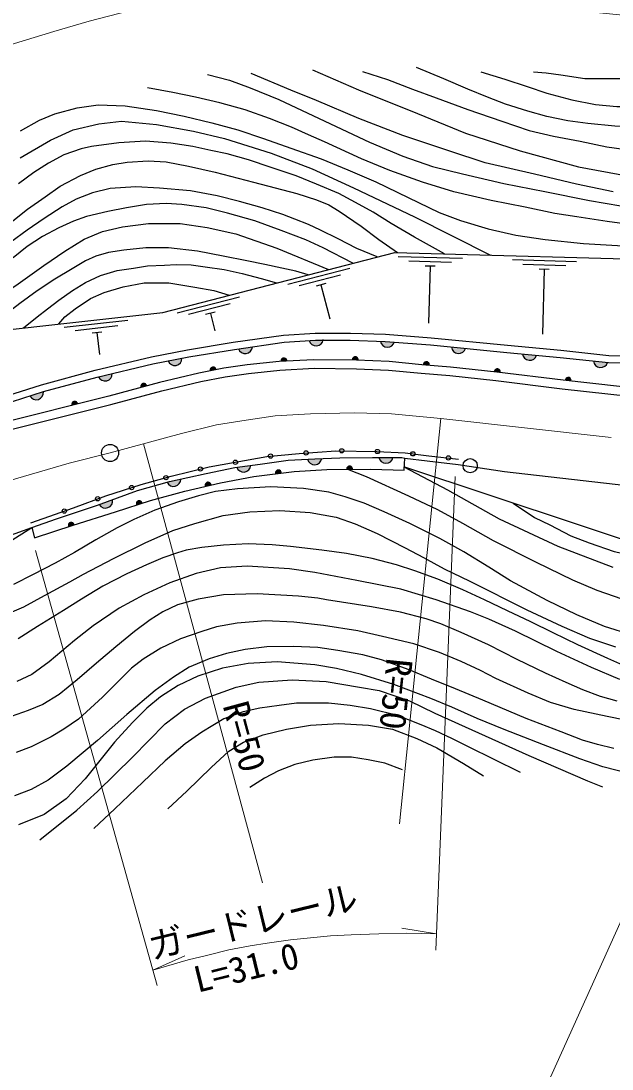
# Model space of a CAD drawing. Units: millimetres at full size, sheet at 1:1000; details may follow other scales. Extents: x 40000 to 680000, y 20000 to 380000.
# Drawn here: x 181009 to 222441, y 263664 to 337128 of the extents above; entities that cross this region are included whole.
import ezdxf
from ezdxf.enums import TextEntityAlignment as Align

# ---------------------------------------------------------------- set-up
doc = ezdxf.new("R2010")
doc.units = ezdxf.units.MM
doc.header["$LTSCALE"] = 1000
doc.linetypes.add('CHAIN', pattern=[18.5, 12, -1.5, 3.5, -1.5])
for name, color, linetype, lineweight in [('M-BGD', 7, 'Continuous', 25), ('M-BMK', 2, 'CHAIN', 13), ('M-BMK-SRVR', 3, 'Continuous', 25), ('M-STR-HTXT', 7, 'Continuous', 13)]:
    doc.layers.add(name, color=color, linetype=linetype, lineweight=lineweight)
doc.styles.add('ＭＳ ゴシック', font='')
doc.styles.get('ＭＳ ゴシック').set_extended_font_data('MS Gothic')

msp = doc.modelspace()

# ---------------------------------------------------------------- hatches: boundary and pattern name
at = {"layer": 'M-BGD'}
for points in [[(201212, 314727), (202201, 314790, -0.82183)], [(206210, 314682), (207200, 314648, -0.82183)], [(196249, 314151), (197230, 314294, -0.82183)], [(211193, 314275), (212179, 314179, -0.82183)], [(216170, 313793), (217156, 313699, -0.82183)], [(191324, 313295), (192297, 313482, -0.82183)], [(199241, 313255), (199642, 313278, 0.4608), (199429, 313501, 0.4608)], [(204238, 313353), (204639, 313349, 0.4608), (204441, 313586, 0.4608)], [(209224, 313019), (209625, 312988, 0.4608), (209443, 313238, 0.4608)], [(221145, 313296), (222130, 313192, -0.82183)], [(186449, 312187), (187413, 312415, -0.82183)], [(194288, 312600), (194682, 312675, 0.4608), (194441, 312868, 0.4608)], [(214200, 312530), (214599, 312486, 0.4608), (214425, 312742, 0.4608)], [(189427, 311434), (189815, 311538, 0.4608), (189560, 311713, 0.4608)], [(219164, 311931), (219563, 311886, 0.4608), (219390, 312142, 0.4608)], [(181634, 310842), (182578, 311142, -0.82183)], [(184587, 310179), (184977, 310277, 0.4608), (184725, 310456, 0.4608)], [(201098, 306404), (202088, 306452, -0.82183)], [(206096, 306532), (207087, 306524, -0.82183)], [(196133, 305851), (197115, 305980, -0.82183)], [(198859, 305390), (199257, 305441, 0.4608), (199028, 305649, 0.4608)], [(203844, 305696), (204246, 305698, 0.4608), (204044, 305932, 0.4608)], [(191247, 304793), (192211, 305021, -0.82183)], [(193939, 304515), (194331, 304606, 0.4608), (194081, 304790, 0.4608)], [(186503, 303225), (187433, 303567, -0.82183)], [(189119, 303197), (189500, 303322, 0.4608), (189237, 303483, 0.4608)], [(184353, 301684), (184735, 301809, 0.4608), (184471, 301970, 0.4608)]]:
    msp.add_hatch(color=256, dxfattribs=at).paths.add_polyline_path(points)

# ---------------------------------------------------------------- linework, layer by layer
for p, q in [((211955, 320474), (207457, 320602)), ((219952, 320247), (215454, 320375)), ((204062, 319781), (199705, 318655)), ((211197, 320196), (208198, 320281)), ((210039, 319929), (209339, 319948)), ((209689, 319939), (209575, 315934)), ((219194, 319969), (216195, 320054)), ((218036, 319701), (217336, 319721)), ((217686, 319711), (217557, 315168)), ((203411, 319303), (200507, 318552)), ((202373, 318725), (201695, 318550)), ((202034, 318637), (202650, 316255)), ((196317, 317778), (191960, 316652)), ((195666, 317300), (192761, 316549)), ((194628, 316722), (193950, 316547)), ((194289, 316634), (194607, 315403)), ((188507, 316128), (184034, 315630)), ((187795, 315747), (184813, 315415)), ((186685, 315321), (185989, 315244)), ((186337, 315283), (186508, 313742)), ((207862, 305650), (207924, 306492)), ((181768, 301620), (181967, 300901))]:
    msp.add_line(p, q, dxfattribs=at)
for points in [[(201451, 333707), (204677, 332293), (208798, 330638), (212176, 329258), (215997, 328034), (220101, 326906), (223491, 326269)], [(204948, 333596), (206697, 333013), (208446, 332358), (210122, 331731), (212338, 330930), (214717, 330113), (216641, 329457), (218346, 329049), (220214, 328698), (222080, 328305), (223945, 328043), (225712, 327839), (227620, 327769), (229478, 327859), (231252, 328063), (233220, 328373), (235311, 328843), (237050, 329277), (238540, 329829), (239809, 330287), (241041, 330709), (242086, 330979)], [(234140, 331530), (232849, 330920), (231570, 330463), (230232, 330134), (228635, 329841), (226945, 329698), (224858, 329629), (222633, 329761), (220754, 329936), (219341, 330135), (217871, 330442), (216540, 330810), (214972, 331304), (213706, 331786), (212344, 332353), (210657, 333081), (208743, 333870)], [(213253, 333567), (214933, 333053), (216492, 332524), (217863, 332075), (219611, 331591), (221292, 331281), (222770, 331143), (224497, 331143), (225794, 331252), (227061, 331531), (228037, 331833)], [(223535, 333075), (220540, 333075), (218854, 333331), (217812, 333459), (216946, 333548)], [(194079, 333371), (195632, 332984), (197080, 332440), (199090, 331614), (201911, 330300), (205447, 328634), (207788, 327660), (209865, 326932), (211957, 326417), (214853, 325743), (217727, 325180), (220870, 324552), (224160, 323977)], [(222522, 325151), (219942, 325681), (216994, 326383), (213552, 327192), (211063, 327990), (207778, 329092), (204694, 330292), (201736, 331551), (199919, 332287), (197145, 333455)], [(224700, 322714), (222101, 323063), (219963, 323407), (218441, 323641), (216354, 324076), (213962, 324552), (211345, 325141), (209165, 325820), (206874, 326652), (204887, 327452), (202292, 328648), (201166, 329145), (199970, 329692), (198437, 330300), (196724, 330908), (194954, 331379), (193251, 331777), (191661, 332109), (189871, 332438)], [(180974, 329425), (182311, 330175), (183373, 330615), (184951, 331046), (186414, 331238), (188311, 331185), (190502, 330840), (192444, 330445), (194382, 329996), (196220, 329501), (198013, 328893), (199937, 328221), (202056, 327464), (203926, 326688), (205873, 325862), (208142, 324750), (210316, 323711), (211813, 323139), (213769, 322548), (215703, 322108), (217750, 321817), (220440, 321531), (223227, 321368)], [(180952, 327539), (183080, 328780), (184672, 329486), (186462, 329928), (188053, 330096), (190504, 329874), (193110, 329411), (195270, 328885), (198544, 327858), (201423, 326759), (204327, 325437), (208585, 323399), (213921, 320719)], [(210689, 320811), (208605, 321968), (206961, 322929), (205688, 323717), (204468, 324398), (203284, 325028), (201716, 325695), (200298, 326271), (198539, 326848), (196947, 327394), (195453, 327811), (194309, 328053), (193051, 328318), (191505, 328553), (189736, 328701), (187875, 328584), (185945, 328337), (185230, 328157), (184006, 327735), (182931, 327156), (181910, 326495), (180836, 325722)], [(179962, 322748), (181474, 323933), (182705, 324810), (183754, 325545), (185186, 326301), (186250, 326743), (187446, 327077), (188464, 327225), (189922, 327327), (191196, 327246), (192748, 326954), (194629, 326526), (197310, 325836), (200350, 325022), (201718, 324598), (202600, 324229), (203315, 323785), (204845, 322746), (206104, 321818), (207392, 320904)], [(205969, 320584), (204547, 321185), (203238, 321864), (202013, 322473), (201157, 322866), (200203, 323233), (199372, 323551), (197917, 324031), (196332, 324479), (194758, 324878), (192904, 325212), (190710, 325412), (189051, 325509), (187273, 325379), (186026, 325078), (184873, 324633), (183889, 324098), (182628, 323278), (181441, 322475), (180297, 321621)], [(204275, 320146), (202199, 321214), (200979, 321790), (199245, 322444), (197405, 323110), (195498, 323666), (194000, 324021), (192276, 324268), (191193, 324332), (189800, 324260), (188396, 324039), (187089, 323778), (185607, 323429), (184681, 323103), (183665, 322633), (182516, 322025), (181448, 321320), (180468, 320530)], [(175750, 315010), (176740, 315751), (177944, 316657), (179273, 317684), (180817, 318711), (182602, 319980), (184095, 321003), (185434, 321835), (186726, 322365), (188125, 322691), (189947, 322924), (192160, 322924), (194060, 322646), (196064, 322218), (198938, 321205), (202577, 319707)], [(201135, 319334), (200288, 319579), (199304, 319796), (198102, 320064), (196841, 320309), (195191, 320642), (193379, 320993), (191359, 321225), (189765, 321225), (188220, 321072), (187143, 320906), (186247, 320652), (185535, 320324), (184596, 319760), (183380, 319034), (182136, 318211), (180934, 317333), (179699, 316376), (178936, 315760), (178488, 315315)], [(131665, 311678), (132522, 312609), (135605, 314239), (138969, 315538), (141899, 316353), (144982, 316811), (147581, 317041), (150053, 317117), (151811, 316862), (154181, 316277), (157391, 315309), (159847, 314689), (161351, 314465), (163573, 314241), (164943, 314263), (172666, 314667), (190957, 316702), (207224, 320909), (227625, 320329), (247348, 313130)], [(181190, 315615), (182144, 316392), (182858, 316943), (183672, 317567), (184618, 318238), (185528, 318784), (186589, 319281), (187743, 319632), (188887, 319809), (189887, 319965), (191067, 320014), (191889, 320064), (192936, 320022), (193918, 319882), (195244, 319700), (196513, 319420), (197839, 319079), (198919, 318761)], [(183658, 315890), (184076, 316389), (184809, 316947), (185877, 317664), (186830, 318098), (188165, 318501), (189651, 318765), (191372, 318765), (193207, 318479), (194523, 318225), (195606, 317904)], [(178090, 310240), (182451, 311627), (186218, 312646), (190155, 313580), (192689, 314066), (195889, 314604), (199401, 315114), (201638, 315255), (204102, 315255), (206566, 315170), (209767, 314916), (215105, 314397), (218843, 314041), (222225, 313685), (225999, 313614), (230520, 313472), (237640, 313721)], [(178227, 309759), (182592, 311147), (186341, 312161), (190259, 313091), (192777, 313574), (195966, 314110), (199453, 314616), (201654, 314755), (204094, 314755), (206538, 314671), (209723, 314418), (215058, 313899), (218794, 313543), (222194, 313186), (225986, 313114), (230521, 312971), (237658, 313221)], [(229377, 310766), (226901, 311063), (219020, 311947), (214374, 312511), (211126, 312869), (209102, 313029), (206810, 313248), (204537, 313350), (201538, 313384), (199105, 313248), (196875, 313024), (195233, 312780), (193486, 312446), (190726, 311783), (187162, 310825), (179502, 308903)], [(179653, 308322), (187313, 310244), (190874, 311202), (193612, 311860), (195333, 312189), (196949, 312428), (199152, 312649), (201551, 312783), (204520, 312750), (206768, 312649), (209050, 312431), (211070, 312272), (214305, 311915), (218951, 311351), (226832, 310467), (235937, 309373)], [(181690, 301940), (184689, 302997), (186965, 303850), (189426, 304634), (191537, 305216), (194193, 305870), (196019, 306194), (198237, 306600), (200521, 306816), (203089, 307005), (205963, 306951), (207948, 306857), (209598, 306640), (211675, 306423)], [(181768, 301620), (183497, 302226), (186382, 303181), (189177, 304208), (191421, 304843), (193982, 305419), (196001, 305834), (197786, 306068), (199733, 306338), (201608, 306429), (203361, 306500), (205651, 306536), (207706, 306518), (207924, 306492)], [(207924, 306492), (209491, 306302), (211654, 306050), (214907, 305556), (232267, 303567)], [(181967, 300901), (184670, 301788), (187631, 302712), (190096, 303516), (192487, 304175), (195005, 304764), (197323, 305193), (200155, 305557), (202445, 305690), (205526, 305704), (207862, 305650)], [(223751, 296399), (221400, 297198), (219704, 297924), (217136, 299163), (214143, 300688), (211976, 301912), (210223, 302850), (208205, 303814), (205239, 305164), (203924, 305697)], [(232267, 303567), (226208, 299783), (207848, 305866)], [(222514, 298828), (218673, 300301), (214553, 302210), (210932, 304229), (207877, 305857)], [(223858, 294083), (221902, 294676), (219981, 295499), (217901, 296517), (215317, 297879), (213795, 298844), (212051, 299915), (210379, 300861), (208264, 301905), (206477, 302711), (205061, 303322), (203742, 303782), (202600, 304092), (200804, 304349), (198531, 304464), (196195, 304340), (194638, 304145), (193443, 303845), (192044, 303411), (190390, 302837), (188930, 302191), (187744, 301598), (186248, 300766), (184751, 299880), (183397, 299119), (181876, 298333), (180486, 297633)], [(179380, 295300), (181213, 296064), (182652, 296850), (184443, 297819), (185388, 298349), (187502, 299450), (189717, 300539), (191664, 301407), (193204, 301913), (195194, 302452), (197062, 302723), (199145, 302806), (201287, 302685), (203100, 302350), (204427, 301872), (205969, 301208), (207944, 300203), (209214, 299522), (210680, 298732), (212475, 297866), (216473, 295858), (218914, 294717), (220861, 293877), (222688, 293262)], [(215512, 303327), (216997, 302327), (218090, 301800), (219555, 301030), (220828, 300559), (222597, 299944), (224075, 299614), (226117, 299318), (227813, 299222), (230249, 299283), (232873, 299545), (235923, 299946), (238928, 300365), (241827, 300716), (244414, 300956), (247760, 301230)], [(144966, 301370), (145297, 301310), (147139, 300880), (149594, 300267), (152336, 299612), (154260, 299081), (155672, 298733), (157930, 298322), (160508, 297974), (162636, 297872), (165214, 297913), (168517, 298037), (169806, 298180), (171525, 298487), (173878, 298999), (176599, 299755), (179075, 300676), (181768, 301620)], [(144966, 301370), (147771, 299110), (152320, 298534), (156103, 297251), (159715, 296368), (162347, 295926), (165387, 295598), (169363, 295378), (176788, 298497), (181768, 301620)], [(223197, 291984), (222153, 292451), (220045, 293390), (218314, 294245), (216745, 295000), (215114, 295775), (213491, 296542), (211982, 297256), (210238, 298004), (208608, 298589), (207342, 299007), (205638, 299438), (203832, 299789), (202108, 300025), (199912, 300287), (198618, 300409), (196928, 300478), (195199, 300391), (193699, 300215), (192596, 300032), (191984, 299838), (190960, 299499), (189819, 299002), (188425, 298364), (186755, 297507), (185245, 296607), (183982, 295813), (182167, 294685), (180822, 293819)], [(222987, 290970), (220995, 291804), (218567, 292932), (215664, 294352), (213804, 295205), (212515, 295702), (210118, 296556), (207642, 297296), (204554, 297917), (201608, 298476), (199841, 298720), (196876, 298903), (194997, 298805), (193291, 298395), (191442, 297745), (189619, 296911), (187893, 295967), (186063, 294737), (184768, 293702), (182984, 292198), (181779, 291326), (180731, 290818)], [(222810, 289438), (221642, 289788), (220394, 290243), (219218, 290760), (217773, 291418), (215793, 292376), (213787, 293392), (211862, 294266), (210429, 294880), (209401, 295213), (207606, 295680), (205570, 296061), (202426, 296554), (201816, 296659), (200463, 296819), (197569, 296965), (195196, 296893), (193424, 296607), (191983, 296193), (190957, 295713), (190067, 295145), (188957, 294333), (187655, 293268), (186307, 292119), (184960, 290954), (183691, 289922), (182532, 289210), (181522, 288802), (179915, 288233)], [(224507, 287890), (222096, 288373), (219777, 288865), (218127, 289365), (216561, 290004), (214307, 291034), (213212, 291610), (211868, 292240), (210357, 292860), (208539, 293463), (206351, 293983), (204625, 294382), (202214, 294753), (200145, 294995), (198161, 295075), (196171, 294926), (194707, 294652), (193676, 294340), (192190, 293821), (190802, 293167), (189569, 292388), (188759, 291771), (186717, 289737), (185031, 288177), (184006, 287486), (183115, 286944), (181720, 286247), (180666, 285861)], [(222571, 286134), (221422, 286401), (220370, 286714), (218881, 287301), (216412, 288237), (213381, 289512), (211468, 290312), (209789, 290999), (208232, 291657), (206285, 292351), (204965, 292686), (203218, 293011), (201808, 293201), (200107, 293293), (198255, 293254), (196722, 293063), (195428, 292801), (194209, 292419), (192794, 291828), (191690, 291128), (190405, 290204), (188435, 288508), (186378, 286696), (184213, 284892), (182906, 283902), (181723, 283261), (180546, 282813)], [(223810, 284332), (221799, 284853), (220191, 285408), (217645, 286387), (214876, 287455), (212983, 288246), (211204, 289031), (209748, 289645), (207144, 290626), (204869, 291325), (203116, 291739), (201599, 292000), (198964, 292199), (196934, 292089), (195137, 291764), (193401, 291204), (192039, 290550), (190783, 289749), (189822, 288948), (188820, 287948), (187576, 286575), (186641, 285398), (185501, 284016), (184174, 282615), (182641, 281513), (180828, 280784)], [(182327, 279736), (184928, 281804), (186365, 283119), (188818, 285526), (191121, 287861), (192473, 288879), (193933, 289667), (196088, 290426), (197683, 290790), (200015, 290938), (202407, 290822), (204746, 290438), (206126, 290207), (208247, 289471), (210015, 288620), (216597, 285633), (220732, 283877), (221765, 283446)], [(216015, 284456), (214139, 285395), (212415, 286215), (211205, 286843), (210058, 287379), (209072, 287789), (207393, 288446), (205513, 288920), (204079, 289148), (202556, 289301), (200322, 289301), (199109, 289155), (197743, 288961), (196581, 288696), (195234, 288202), (193694, 287274), (192508, 286451), (191126, 285258), (189554, 283763), (187594, 281896), (186124, 280513)], [(191296, 281910), (192646, 283136), (194337, 284810), (195574, 285942), (196618, 286583), (197977, 287082), (199625, 287494), (201299, 287765), (203284, 287891), (205364, 287767), (207045, 287492), (208765, 286830), (210171, 286183), (212032, 285092), (213432, 284205)], [(207764, 284642), (206520, 285100), (205355, 285341), (204185, 285514), (202959, 285514), (201467, 285304), (200202, 285019), (199068, 284561), (198077, 284060), (197049, 283392)]]:
    msp.add_lwpolyline(points, dxfattribs=at)
for centre, radius in [((203492, 306998), 150), ((205992, 306950), 150), ((196046, 306199), 150), ((198508, 306626), 150), ((200998, 306851), 150), ((208485, 306786), 150), ((210968, 306497), 150), ((212496, 305950), 500), ((193593, 305722), 150), ((191168, 305114), 150), ((188766, 304424), 150), ((186393, 303636), 150), ((184048, 302771), 150)]:
    msp.add_circle(centre, radius, dxfattribs=at)
for centre, radius, start, end in [((201701, 314856), 505, 194.79048, 352.44867), ((206709, 314763), 505, 189.19701, 346.8552), ((196726, 314319), 505, 199.42604, 357.08423), ((211696, 314324), 505, 185.61957, 343.27776), ((216672, 313844), 505, 185.73343, 343.39162), ((191792, 313485), 505, 202.04049, 359.69868), ((199440, 313298), 203, 354.23864, 192.16202), ((204439, 313382), 203, 350.39126, 188.31465), ((209427, 313035), 203, 346.53092, 184.4543), ((221648, 313341), 505, 185.16504, 342.82324), ((186908, 312396), 505, 204.51944, 2.17763), ((194479, 312668), 203, 1.86281, 199.7862), ((214403, 312540), 203, 344.73798, 182.66137), ((189613, 311517), 203, 6.08195, 204.00533), ((219367, 311940), 203, 344.64144, 182.56482), ((182076, 311085), 505, 208.81228, 6.47047), ((184774, 310259), 203, 5.12694, 203.05033), ((201589, 306526), 505, 193.92194, 351.58013), ((206592, 306626), 505, 190.66859, 348.32678), ((196611, 306013), 505, 198.64789, 356.30608), ((199054, 305447), 203, 358.35869, 196.28207), ((204045, 305729), 203, 351.28729, 189.21068), ((191707, 305002), 505, 204.43471, 2.0929), ((194128, 304592), 203, 4.20413, 202.12752), ((186934, 303488), 505, 211.3517, 9.00989), ((189300, 303289), 203, 9.08987, 207.01326), ((184534, 301777), 203, 9.08987, 207.01326)]:
    msp.add_arc(centre, radius, start, end, dxfattribs=at)
at = {"layer": 'M-BMK'}
msp.add_lwpolyline([(179678, 304764), (184388, 306122), (187256, 306846), (192268, 308204), (194713, 308808), (196495, 309109), (198819, 309441), (201295, 309592), (204396, 309654), (206978, 309590), (210448, 309252), (278708, 301629), (282676, 300945), (286074, 300289), (291184, 299256), (295863, 298078), (300191, 296992)], dxfattribs=at)
at = {"layer": 'M-BMK-SRVR'}
msp.add_circle((187256, 306846), 600, dxfattribs=at)
at = {"layer": 'M-STR-HTXT'}
for p, q in [((207553, 280840), (210448, 309252)), ((197938, 276707), (189600, 307481)), ((211449, 305200), (210080, 272007)), ((182036, 300005), (190563, 269518)), ((210127, 273142), (207706, 273549)), ((190264, 270588), (192500, 271600))]:
    msp.add_line(p, q, dxfattribs=at)
for points in [[(178318, 334876), (183324, 336392), (185780, 337102), (187864, 337650), (190076, 338180), (191575, 338473), (192928, 338692), (194811, 338966), (197085, 339188), (199751, 339393), (204326, 339393), (207086, 339250), (209744, 339020), (212373, 338661), (214514, 338388), (216367, 338202), (218781, 337972), (237146, 336141)], [(235553, 301706), (213588, 253057), (254158, 253057)], [(190264, 270588), (192741, 271315), (194022, 271631), (195572, 272011), (197075, 272295), (198277, 272485), (199891, 272722), (201299, 272864), (202707, 272991), (204162, 273077), (206088, 273147), (208031, 273199), (210127, 273142)]]:
    msp.add_lwpolyline(points, dxfattribs=at)

# ---------------------------------------------------------------- texts
at = {"layer": 'M-STR-HTXT', "style": 'ＭＳ ゴシック'}
for s, rotation, p in [('R=50', 264.181, (206101, 292580)), ('R=50', 285.16, (194608, 288997)), ('ガードレール', 13.754, (190329, 270800)), ('L=31.0', 13.754, (193520, 268475))]:
    msp.add_text(s, height=1833, rotation=rotation, dxfattribs=at).set_placement(p, align=Align.BOTTOM_LEFT)

doc.saveas('drawing.dxf')
